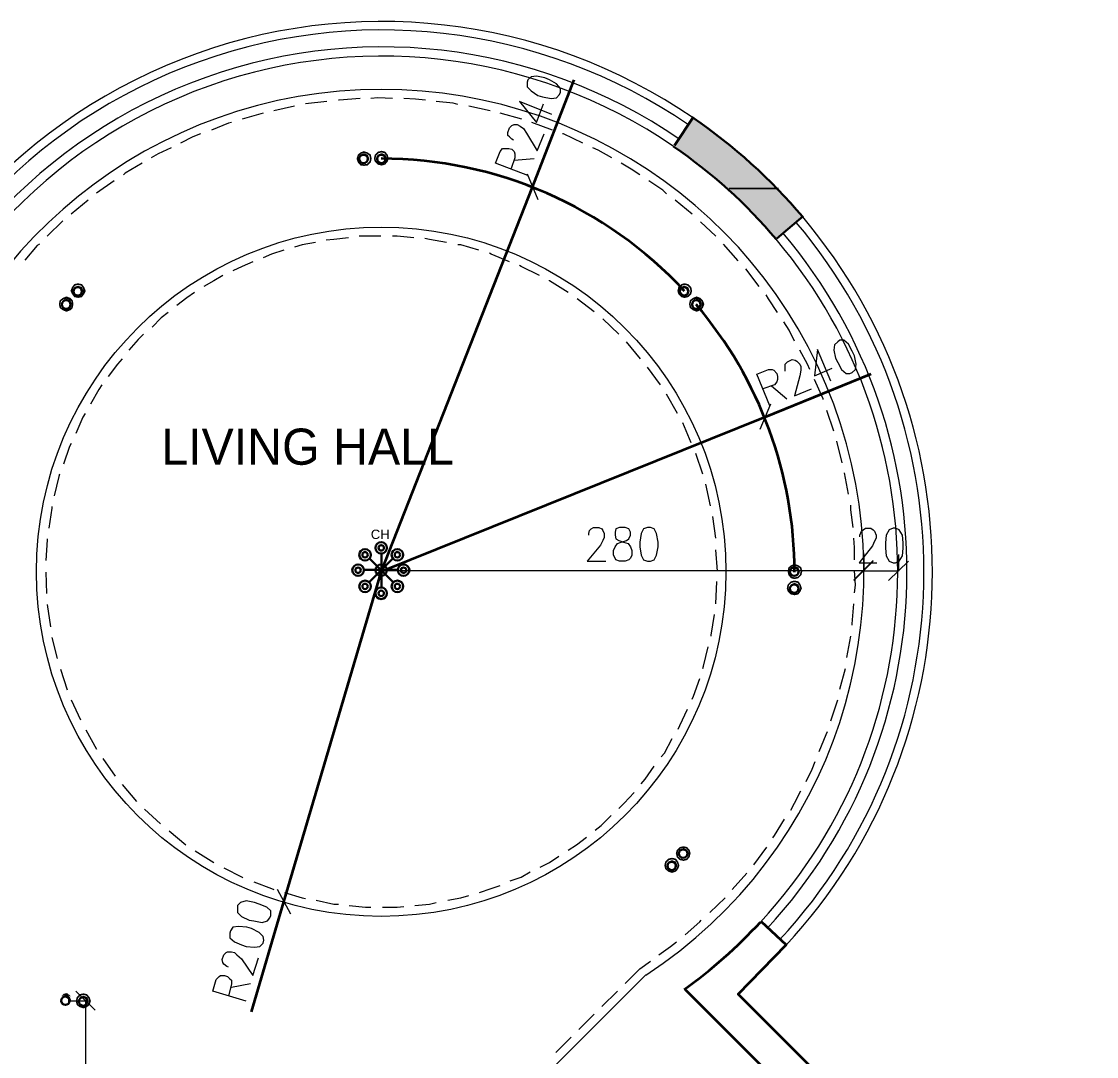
# Model space of a CAD drawing. Header units: millimetres. Extents: x 0 to 18511, y 19 to 17554.
# Drawn here: x 12262 to 18511, y 11536 to 17554 of the extents above; entities that cross this region are included whole.
import ezdxf

# ---------------------------------------------------------------- set-up
doc = ezdxf.new("R2010")
doc.units = ezdxf.units.MM
for name, color, linetype in [('PDF_A-COLUMN', 7, 'Continuous'), ('PDF_A-DIM-INT', 7, 'Continuous'), ('PDF_A-Wall', 7, 'Continuous'), ('PDF_c-ceiling', 7, 'Continuous'), ('PDF_DIM', 7, 'Continuous'), ('PDF_WA LL', 7, 'Continuous'), ('PDF_文字', 7, 'Continuous')]:
    doc.layers.add(name, color=color, linetype=linetype)
for name, color, linetype, true_color in [('PDF_A-COLUMN_HATCH', 8, 'Continuous', 0x767676), ('PDF_A-GLAZING', 151, 'Continuous', 0x7fbfff), ('PDF_A-LIGHTING', 133, 'Continuous', 0x6edddd), ('PDF_C-LIGHTING', 133, 'Continuous', 0x6edddd), ('PDF_celing doted', 30, 'Continuous', 0xff7f00)]:
    doc.layers.add(name, color=color, linetype=linetype, true_color=true_color)
doc.styles.add('PDF ArialMT', font='arial.ttf')
doc.styles.add('PDF Century Gothic', font='GOTHIC.TTF')

msp = doc.modelspace()

# ---------------------------------------------------------------- linework, layer by layer
at = {"layer": 'PDF_A-COLUMN', "lineweight": 30}
for points in [[(16169.2, 16999), (16057.2, 16833.4)], [(16652.8, 16291.6), (16805, 16421.4)]]:
    msp.add_lwpolyline(points, dxfattribs=at)
for radius, start, end in [(3199.3, 40.14952, 55.57437), (2997.9, 40.14954, 55.57436)]:
    msp.add_arc((14357.7, 14354.8), radius, start, end, dxfattribs=at)
at = {"layer": 'PDF_A-COLUMN_HATCH', "lineweight": 0}
msp.add_lwpolyline([(16661.7, 16582.6), (16375.1, 16582.6), (16661.7, 16582.6)], dxfattribs=at)
at = {"layer": 'PDF_A-COLUMN_HATCH', "transparency": 33554559}
for points in [[(16169.2, 16999), (16343.8, 16869.2), (16084.1, 16869.2)], [(16084.1, 16869.2), (16388.6, 16833.4), (16057.2, 16833.4)], [(16388.6, 16833.4), (16057.2, 16833.4), (16509.5, 16730.4)], [(16057.2, 16833.4), (16509.5, 16730.4), (16196, 16730.4)], [(16343.8, 16869.2), (16084.1, 16869.2), (16388.6, 16833.4)], [(16509.5, 16730.4), (16196, 16730.4), (16527.4, 16712.5)], [(16196, 16730.4), (16527.4, 16712.5), (16218.4, 16712.5)], [(16527.4, 16712.5), (16218.4, 16712.5), (16661.7, 16582.6)], [(16218.4, 16712.5), (16661.7, 16582.6), (16375.1, 16582.6)], [(16375.1, 16582.6), (16661.7, 16582.6), (16661.7, 16582.6)], [(16661.7, 16582.6), (16375.1, 16582.6), (16787.1, 16443.8)], [(16375.1, 16582.6), (16787.1, 16443.8), (16518.4, 16443.8)], [(16518.4, 16443.8), (16536.3, 16421.4), (16805, 16421.4)], [(16518.4, 16443.8), (16787.1, 16443.8), (16805, 16421.4)], [(16536.3, 16421.4), (16805, 16421.4), (16652.8, 16291.6)]]:
    msp.add_solid(points, dxfattribs=at)
at = {"layer": 'PDF_A-DIM-INT', "lineweight": 20}
for points in [[(15202, 16667.7), (15264.6, 16519.9)], [(16616.9, 15328.8), (16554.2, 15181.1)], [(14409.4, 14419.9), (14297.5, 14307.9)], [(17100.5, 14307.9), (17212.5, 14419.9)], [(17100.5, 14303.4), (17212.5, 14415.4)], [(17418.4, 14415.4), (17302, 14303.4)], [(13827.3, 12364.6), (13751.2, 12507.9)], [(12689.9, 11804.9), (12578, 11916.8)]]:
    msp.add_lwpolyline(points, dxfattribs=at)
at = {"layer": 'PDF_A-GLAZING', "lineweight": 0}
for radius, start, end in [(3199.4, 55.57434, 167.20093), (3150.1, 55.57434, 167.20093), (3051.6, 55.57434, 167.20094), (2997.9, 55.57433, 167.20093), (3150.1, -42.80274, 40.14954), (3199.4, -42.80274, 40.14954), (3051.6, -42.80274, 40.14954), (2997.9, -42.80273, 40.14954)]:
    msp.add_arc((14357.7, 14354.8), radius, start, end, dxfattribs=at)
at = {"layer": 'PDF_A-LIGHTING', "lineweight": 0, "const_width": 9.5}
for points in [[(14234.8, 16721.4), (14252.7, 16719.2), (14272.8, 16721.4), (14288.5, 16737.1), (14293, 16757.2), (14288.5, 16777.4), (14272.8, 16788.6), (14252.7, 16795.3), (14234.8, 16788.6), (14221.3, 16777.4), (14214.6, 16757.2), (14221.3, 16737.1)], [(14335.5, 16725.9), (14355.7, 16721.4), (14373.6, 16725.9), (14387, 16741.6), (14391.5, 16757.2), (14387, 16777.4), (14373.6, 16793.1), (14355.7, 16797.5), (14335.5, 16793.1), (14319.8, 16777.4), (14315.4, 16757.2), (14319.8, 16741.6)], [(16099.7, 15955.7), (16115.4, 15951.2), (16135.6, 15955.7), (16151.2, 15971.4), (16155.7, 15987.1), (16151.2, 16007.2), (16135.6, 16022.9), (16115.4, 16027.4), (16099.7, 16022.9), (16084.1, 16007.2), (16079.6, 15987.1), (16084.1, 15971.4)], [(16737.8, 14321.3), (16755.7, 14316.9), (16775.9, 14321.3), (16791.6, 14337), (16796, 14357.2), (16791.6, 14377.3), (16775.9, 14388.5), (16755.7, 14395.2), (16737.8, 14388.5), (16724.4, 14377.3), (16719.9, 14357.2), (16724.4, 14337)], [(16735.6, 14227.3), (16755.7, 14222.8), (16775.9, 14227.3), (16787.1, 14243), (16793.8, 14258.7), (16787.1, 14278.8), (16775.9, 14294.5), (16755.7, 14299), (16735.6, 14294.5), (16719.9, 14278.8), (16715.4, 14258.7), (16719.9, 14243)], [(16090.8, 12682.5), (16110.9, 12678), (16128.9, 12682.5), (16142.3, 12698.2), (16146.8, 12718.3), (16142.3, 12734), (16128.9, 12749.7), (16110.9, 12754.1), (16090.8, 12749.7), (16075.1, 12734), (16070.6, 12718.3), (16075.1, 12698.2)], [(16023.6, 12615.3), (16043.8, 12608.6), (16063.9, 12615.3), (16075.1, 12628.8), (16081.8, 12646.7), (16075.1, 12666.8), (16063.9, 12682.5), (16043.8, 12687), (16023.6, 12682.5), (16008, 12666.8), (16003.5, 12646.7), (16008, 12628.8)], [(12602.6, 11894.4), (12622.8, 11898.9), (12640.7, 11894.4), (12654.1, 11878.7), (12660.8, 11858.6), (12654.1, 11838.4), (12640.7, 11827.2), (12622.8, 11820.5), (12602.6, 11827.2), (12587, 11838.4), (12582.5, 11858.6), (12587, 11878.7)]]:
    msp.add_lwpolyline(points, close=True, dxfattribs=at)
at = {"layer": 'PDF_A-LIGHTING', "lineweight": 0}
msp.add_lwpolyline([(12501.9, 11894.4, 9.5, 9.5, 0), (12519.8, 11898.9, 12.7, 12.7, 0), (12539.9, 11894.4, 0, 0, 0), (12555.6, 11881, 0, 0, 0), (12560.1, 11863.1, 0, 0, 0), (12555.6, 11842.9, 0, 0, 0), (12539.9, 11827.2, 0, 0, 0), (12519.8, 11822.8, 0, 0, 0), (12501.9, 11827.2, 0, 0, 0), (12488.4, 11842.9, 0, 0, 0), (12481.7, 11863.1, 0, 0, 0), (12488.4, 11881, 0, 0, 0)], format="xyseb", close=True, dxfattribs=at)
at = {"layer": 'PDF_A-LIGHTING', "lineweight": 30}
for centre in [(14250.4, 16755), (14353.4, 16755), (12589.2, 15984.8), (16113.2, 15984.8), (12522, 15908.7), (16184.8, 15908.7), (16753.5, 14354.9), (16753.5, 14256.4), (16108.7, 12716.1), (16041.5, 12644.4), (12517.2, 11860.5), (12620.2, 11856.1)]:
    msp.add_circle(centre, 24.6, dxfattribs=at)
at = {"layer": 'PDF_A-LIGHTING', "transparency": 33554559}
for points in [[(14230.3, 16779.6), (14239.2, 16775.2), (14221.3, 16757.2)], [(14239.2, 16775.2), (14221.3, 16757.2), (14230.3, 16757.2)], [(14221.3, 16757.2), (14230.3, 16757.2), (14230.3, 16734.9)], [(14252.7, 16788.6), (14252.7, 16779.6), (14230.3, 16779.6)], [(14252.7, 16779.6), (14230.3, 16779.6), (14239.2, 16775.2)], [(14230.3, 16757.2), (14230.3, 16734.9), (14239.2, 16739.3)], [(14275.1, 16779.6), (14270.6, 16775.2), (14252.7, 16788.6)], [(14270.6, 16775.2), (14252.7, 16788.6), (14252.7, 16779.6)], [(14275.1, 16757.2), (14275.1, 16779.6), (14270.6, 16775.2)], [(14275.1, 16734.9), (14270.6, 16739.3), (14284, 16757.2)], [(14270.6, 16739.3), (14284, 16757.2), (14275.1, 16757.2)], [(14284, 16757.2), (14275.1, 16757.2), (14275.1, 16779.6)], [(14333.3, 16779.6), (14337.8, 16775.2), (14324.3, 16757.2)], [(14337.8, 16775.2), (14324.3, 16757.2), (14333.3, 16757.2)], [(14324.3, 16757.2), (14333.3, 16757.2), (14333.3, 16734.9)], [(14355.7, 16788.6), (14355.7, 16779.6), (14333.3, 16779.6)], [(14355.7, 16779.6), (14333.3, 16779.6), (14337.8, 16775.2)], [(14333.3, 16757.2), (14333.3, 16734.9), (14337.8, 16743.8)], [(14378.1, 16779.6), (14369.1, 16775.2), (14355.7, 16788.6)], [(14369.1, 16775.2), (14355.7, 16788.6), (14355.7, 16779.6)], [(14378.1, 16757.2), (14378.1, 16779.6), (14369.1, 16775.2)], [(14378.1, 16734.9), (14369.1, 16743.8), (14387, 16757.2)], [(14369.1, 16743.8), (14387, 16757.2), (14378.1, 16757.2)], [(14387, 16757.2), (14378.1, 16757.2), (14378.1, 16779.6)], [(14230.3, 16734.9), (14239.2, 16739.3), (14252.7, 16725.9)], [(14239.2, 16739.3), (14252.7, 16725.9), (14252.7, 16734.9)], [(14252.7, 16734.9), (14275.1, 16734.9), (14270.6, 16739.3)], [(14252.7, 16725.9), (14252.7, 16734.9), (14275.1, 16734.9)], [(14333.3, 16734.9), (14337.8, 16743.8), (14355.7, 16725.9)], [(14337.8, 16743.8), (14355.7, 16725.9), (14355.7, 16734.9)], [(14355.7, 16734.9), (14378.1, 16734.9), (14369.1, 16743.8)], [(14355.7, 16725.9), (14355.7, 16734.9), (14378.1, 16734.9)], [(12546.7, 15987.1), (12560.1, 15987.1), (12555.6, 16009.5)], [(12555.6, 16009.5), (12564.6, 16005), (12569, 16027.4)], [(12560.1, 15987.1), (12555.6, 16009.5), (12564.6, 16005)], [(12560.1, 15987.1), (12569, 15987.1), (12569, 16009.5)], [(12564.6, 16005), (12569, 16027.4), (12573.5, 16018.4)], [(12569, 16027.4), (12573.5, 16018.4), (12591.4, 16031.8)], [(12569, 16009.5), (12573.5, 16005), (12591.4, 16018.4)], [(12569, 15987.1), (12569, 16009.5), (12573.5, 16005)], [(12573.5, 16018.4), (12591.4, 16031.8), (12591.4, 16022.9)], [(12573.5, 16005), (12591.4, 16018.4), (12591.4, 16009.5)], [(12591.4, 16031.8), (12591.4, 16022.9), (12613.8, 16027.4)], [(12591.4, 16022.9), (12613.8, 16027.4), (12609.3, 16018.4)], [(12591.4, 16018.4), (12591.4, 16009.5), (12613.8, 16009.5)], [(12591.4, 16009.5), (12613.8, 16009.5), (12609.3, 16005)], [(12613.8, 16027.4), (12609.3, 16018.4), (12627.3, 16009.5)], [(12609.3, 16018.4), (12627.3, 16009.5), (12618.3, 16005)], [(12613.8, 16009.5), (12609.3, 16005), (12622.8, 15987.1)], [(12609.3, 16005), (12622.8, 15987.1), (12613.8, 15987.1)], [(12627.3, 16009.5), (12618.3, 16005), (12636.2, 15987.1)], [(12618.3, 16005), (12636.2, 15987.1), (12622.8, 15987.1)], [(16093, 16009.5), (16102, 16005), (16084.1, 15987.1)], [(16102, 16005), (16084.1, 15987.1), (16093, 15987.1)], [(16115.4, 16018.4), (16115.4, 16009.5), (16093, 16009.5)], [(16115.4, 16009.5), (16093, 16009.5), (16102, 16005)], [(16137.8, 16009.5), (16133.3, 16005), (16115.4, 16018.4)], [(16133.3, 16005), (16115.4, 16018.4), (16115.4, 16009.5)], [(16142.3, 15987.1), (16137.8, 16009.5), (16133.3, 16005)], [(16146.8, 15987.1), (16142.3, 15987.1), (16137.8, 16009.5)], [(12484, 15933.3), (12492.9, 15928.9), (12501.9, 15946.8)], [(12492.9, 15928.9), (12501.9, 15946.8), (12506.4, 15937.8)], [(12501.9, 15946.8), (12506.4, 15937.8), (12524.3, 15955.7)], [(12501.9, 15933.3), (12506.4, 15928.9), (12524.3, 15942.3)], [(12506.4, 15937.8), (12524.3, 15955.7), (12524.3, 15942.3)], [(12506.4, 15928.9), (12524.3, 15942.3), (12524.3, 15933.3)], [(12524.3, 15955.7), (12524.3, 15942.3), (12546.7, 15946.8)], [(12524.3, 15942.3), (12546.7, 15946.8), (12537.7, 15937.8)], [(12524.3, 15942.3), (12524.3, 15933.3), (12546.7, 15933.3)], [(12546.7, 15946.8), (12537.7, 15937.8), (12560.1, 15933.3)], [(12537.7, 15937.8), (12560.1, 15933.3), (12551.1, 15928.9)], [(12555.6, 15969.2), (12564.6, 15973.6), (12546.7, 15987.1)], [(12564.6, 15973.6), (12546.7, 15987.1), (12560.1, 15987.1)], [(12573.5, 15960.2), (12555.6, 15969.2), (12564.6, 15973.6)], [(12569, 15951.2), (12573.5, 15960.2), (12555.6, 15969.2)], [(12569, 15964.7), (12573.5, 15973.6), (12560.1, 15987.1)], [(12573.5, 15973.6), (12560.1, 15987.1), (12569, 15987.1)], [(12591.4, 15964.7), (12569, 15964.7), (12573.5, 15973.6)], [(12591.4, 15955.7), (12591.4, 15964.7), (12569, 15964.7)], [(12591.4, 15955.7), (12569, 15951.2), (12573.5, 15960.2)], [(12591.4, 15946.8), (12591.4, 15955.7), (12569, 15951.2)], [(12613.8, 15964.7), (12609.3, 15973.6), (12591.4, 15955.7)], [(12609.3, 15973.6), (12591.4, 15955.7), (12591.4, 15964.7)], [(12613.8, 15951.2), (12609.3, 15960.2), (12591.4, 15946.8)], [(12609.3, 15960.2), (12591.4, 15946.8), (12591.4, 15955.7)], [(12613.8, 15987.1), (12613.8, 15964.7), (12609.3, 15973.6)], [(12618.3, 15973.6), (12613.8, 15951.2), (12609.3, 15960.2)], [(12622.8, 15987.1), (12613.8, 15987.1), (12613.8, 15964.7)], [(12627.3, 15969.2), (12618.3, 15973.6), (12613.8, 15951.2)], [(12622.8, 15987.1), (12627.3, 15969.2), (12618.3, 15973.6)], [(12636.2, 15987.1), (12622.8, 15987.1), (12627.3, 15969.2)], [(16084.1, 15987.1), (16093, 15987.1), (16093, 15964.7)], [(16093, 15987.1), (16093, 15964.7), (16102, 15973.6)], [(16093, 15964.7), (16102, 15973.6), (16115.4, 15955.7)], [(16102, 15973.6), (16115.4, 15955.7), (16115.4, 15964.7)], [(16115.4, 15964.7), (16137.8, 15964.7), (16133.3, 15973.6)], [(16115.4, 15955.7), (16115.4, 15964.7), (16137.8, 15964.7)], [(16137.8, 15964.7), (16133.3, 15973.6), (16146.8, 15987.1)], [(16133.3, 15973.6), (16146.8, 15987.1), (16142.3, 15987.1)], [(16164.7, 15946.8), (16169.2, 15937.8), (16146.8, 15933.3)], [(16169.2, 15937.8), (16146.8, 15933.3), (16155.7, 15928.9)], [(16187.1, 15955.7), (16187.1, 15942.3), (16164.7, 15946.8)], [(16187.1, 15942.3), (16164.7, 15946.8), (16169.2, 15937.8)], [(16187.1, 15942.3), (16187.1, 15933.3), (16164.7, 15933.3)], [(16209.5, 15946.8), (16200.5, 15937.8), (16187.1, 15955.7)], [(16200.5, 15937.8), (16187.1, 15955.7), (16187.1, 15942.3)], [(16209.5, 15933.3), (16200.5, 15928.9), (16187.1, 15942.3)], [(16200.5, 15928.9), (16187.1, 15942.3), (16187.1, 15933.3)], [(16213.9, 15928.9), (16209.5, 15946.8), (16200.5, 15937.8)], [(16222.9, 15933.3), (16213.9, 15928.9), (16209.5, 15946.8)], [(12479.5, 15910.9), (12488.4, 15910.9), (12484, 15933.3)], [(12484, 15888.6), (12492.9, 15893), (12479.5, 15910.9)], [(12492.9, 15893), (12479.5, 15910.9), (12488.4, 15910.9)], [(12488.4, 15910.9), (12484, 15933.3), (12492.9, 15928.9)], [(12506.4, 15884.1), (12484, 15888.6), (12492.9, 15893)], [(12501.9, 15875.1), (12506.4, 15884.1), (12484, 15888.6)], [(12492.9, 15910.9), (12501.9, 15910.9), (12501.9, 15933.3)], [(12501.9, 15888.6), (12506.4, 15893), (12492.9, 15910.9)], [(12506.4, 15893), (12492.9, 15910.9), (12501.9, 15910.9)], [(12501.9, 15910.9), (12501.9, 15933.3), (12506.4, 15928.9)], [(12524.3, 15888.6), (12501.9, 15888.6), (12506.4, 15893)], [(12524.3, 15879.6), (12524.3, 15888.6), (12501.9, 15888.6)], [(12524.3, 15879.6), (12501.9, 15875.1), (12506.4, 15884.1)], [(12524.3, 15866.2), (12524.3, 15879.6), (12501.9, 15875.1)], [(12524.3, 15933.3), (12546.7, 15933.3), (12537.7, 15928.9)], [(12546.7, 15888.6), (12537.7, 15893), (12524.3, 15879.6)], [(12537.7, 15893), (12524.3, 15879.6), (12524.3, 15888.6)], [(12546.7, 15875.1), (12537.7, 15884.1), (12524.3, 15866.2)], [(12537.7, 15884.1), (12524.3, 15866.2), (12524.3, 15879.6)], [(12546.7, 15933.3), (12537.7, 15928.9), (12555.6, 15910.9)], [(12537.7, 15928.9), (12555.6, 15910.9), (12546.7, 15910.9)], [(12546.7, 15910.9), (12546.7, 15888.6), (12537.7, 15893)], [(12551.1, 15893), (12546.7, 15875.1), (12537.7, 15884.1)], [(12555.6, 15910.9), (12546.7, 15910.9), (12546.7, 15888.6)], [(12560.1, 15888.6), (12551.1, 15893), (12546.7, 15875.1)], [(12560.1, 15933.3), (12551.1, 15928.9), (12564.6, 15910.9)], [(12551.1, 15928.9), (12564.6, 15910.9), (12555.6, 15910.9)], [(12555.6, 15910.9), (12560.1, 15888.6), (12551.1, 15893)], [(12564.6, 15910.9), (12555.6, 15910.9), (12560.1, 15888.6)], [(16146.8, 15933.3), (16155.7, 15928.9), (16142.3, 15910.9)], [(16155.7, 15928.9), (16142.3, 15910.9), (16151.2, 15910.9)], [(16142.3, 15910.9), (16151.2, 15910.9), (16146.8, 15888.6)], [(16151.2, 15910.9), (16146.8, 15888.6), (16155.7, 15893)], [(16146.8, 15888.6), (16155.7, 15893), (16164.7, 15875.1)], [(16164.7, 15933.3), (16169.2, 15928.9), (16155.7, 15910.9)], [(16169.2, 15928.9), (16155.7, 15910.9), (16164.7, 15910.9)], [(16155.7, 15910.9), (16164.7, 15910.9), (16164.7, 15888.6)], [(16155.7, 15893), (16164.7, 15875.1), (16169.2, 15884.1)], [(16187.1, 15933.3), (16164.7, 15933.3), (16169.2, 15928.9)], [(16164.7, 15910.9), (16164.7, 15888.6), (16169.2, 15893)], [(16164.7, 15888.6), (16169.2, 15893), (16187.1, 15879.6)], [(16164.7, 15875.1), (16169.2, 15884.1), (16187.1, 15866.2)], [(16169.2, 15893), (16187.1, 15879.6), (16187.1, 15888.6)], [(16169.2, 15884.1), (16187.1, 15866.2), (16187.1, 15879.6)], [(16187.1, 15888.6), (16209.5, 15888.6), (16200.5, 15893)], [(16187.1, 15879.6), (16187.1, 15888.6), (16209.5, 15888.6)], [(16187.1, 15879.6), (16209.5, 15875.1), (16200.5, 15884.1)], [(16187.1, 15866.2), (16187.1, 15879.6), (16209.5, 15875.1)], [(16209.5, 15910.9), (16209.5, 15933.3), (16200.5, 15928.9)], [(16209.5, 15888.6), (16200.5, 15893), (16218.4, 15910.9)], [(16200.5, 15893), (16218.4, 15910.9), (16209.5, 15910.9)], [(16200.5, 15884.1), (16222.9, 15888.6), (16213.9, 15893)], [(16209.5, 15875.1), (16200.5, 15884.1), (16222.9, 15888.6)], [(16218.4, 15910.9), (16209.5, 15910.9), (16209.5, 15933.3)], [(16218.4, 15910.9), (16222.9, 15933.3), (16213.9, 15928.9)], [(16222.9, 15888.6), (16213.9, 15893), (16231.8, 15910.9)], [(16213.9, 15893), (16231.8, 15910.9), (16218.4, 15910.9)], [(16231.8, 15910.9), (16218.4, 15910.9), (16222.9, 15933.3)], [(16733.4, 14379.6), (16742.3, 14370.6), (16724.4, 14357.2)], [(16755.7, 14388.5), (16755.7, 14379.6), (16733.4, 14379.6)], [(16755.7, 14379.6), (16733.4, 14379.6), (16742.3, 14370.6)], [(16778.1, 14379.6), (16773.7, 14370.6), (16755.7, 14388.5)], [(16773.7, 14370.6), (16755.7, 14388.5), (16755.7, 14379.6)], [(16778.1, 14357.2), (16778.1, 14379.6), (16773.7, 14370.6)], [(16787.1, 14357.2), (16778.1, 14357.2), (16778.1, 14379.6)], [(16742.3, 14370.6), (16724.4, 14357.2), (16733.4, 14357.2)], [(16724.4, 14357.2), (16733.4, 14357.2), (16733.4, 14334.8)], [(16733.4, 14357.2), (16733.4, 14334.8), (16742.3, 14339.3)], [(16733.4, 14334.8), (16742.3, 14339.3), (16755.7, 14325.8)], [(16742.3, 14339.3), (16755.7, 14325.8), (16755.7, 14334.8)], [(16755.7, 14334.8), (16778.1, 14334.8), (16773.7, 14339.3)], [(16755.7, 14325.8), (16755.7, 14334.8), (16778.1, 14334.8)], [(16778.1, 14334.8), (16773.7, 14339.3), (16787.1, 14357.2)], [(16773.7, 14339.3), (16787.1, 14357.2), (16778.1, 14357.2)], [(16733.4, 14281), (16737.8, 14276.6), (16724.4, 14258.7)], [(16737.8, 14276.6), (16724.4, 14258.7), (16733.4, 14258.7)], [(16724.4, 14258.7), (16733.4, 14258.7), (16733.4, 14236.3)], [(16755.7, 14290), (16755.7, 14285.5), (16733.4, 14281)], [(16755.7, 14285.5), (16733.4, 14281), (16737.8, 14276.6)], [(16733.4, 14258.7), (16733.4, 14236.3), (16737.8, 14245.2)], [(16778.1, 14281), (16769.2, 14276.6), (16755.7, 14290)], [(16769.2, 14276.6), (16755.7, 14290), (16755.7, 14285.5)], [(16778.1, 14258.7), (16778.1, 14281), (16769.2, 14276.6)], [(16778.1, 14236.3), (16769.2, 14245.2), (16787.1, 14258.7)], [(16769.2, 14245.2), (16787.1, 14258.7), (16778.1, 14258.7)], [(16787.1, 14258.7), (16778.1, 14258.7), (16778.1, 14281)], [(16733.4, 14236.3), (16737.8, 14245.2), (16755.7, 14227.3)], [(16737.8, 14245.2), (16755.7, 14227.3), (16755.7, 14236.3)], [(16755.7, 14236.3), (16778.1, 14236.3), (16769.2, 14245.2)], [(16755.7, 14227.3), (16755.7, 14236.3), (16778.1, 14236.3)], [(16110.9, 12749.7), (16110.9, 12740.7), (16088.6, 12736.2)], [(16133.3, 12736.2), (16124.4, 12731.7), (16110.9, 12749.7)], [(16124.4, 12731.7), (16110.9, 12749.7), (16110.9, 12740.7)], [(16088.6, 12736.2), (16093, 12731.7), (16079.6, 12718.3)], [(16093, 12731.7), (16079.6, 12718.3), (16088.6, 12718.3)], [(16079.6, 12718.3), (16088.6, 12718.3), (16088.6, 12695.9)], [(16110.9, 12740.7), (16088.6, 12736.2), (16093, 12731.7)], [(16088.6, 12718.3), (16088.6, 12695.9), (16093, 12700.4)], [(16088.6, 12695.9), (16093, 12700.4), (16110.9, 12687)], [(16093, 12700.4), (16110.9, 12687), (16110.9, 12691.4)], [(16110.9, 12691.4), (16133.3, 12695.9), (16124.4, 12700.4)], [(16110.9, 12687), (16110.9, 12691.4), (16133.3, 12695.9)], [(16133.3, 12718.3), (16133.3, 12736.2), (16124.4, 12731.7)], [(16133.3, 12695.9), (16124.4, 12700.4), (16142.3, 12718.3)], [(16124.4, 12700.4), (16142.3, 12718.3), (16133.3, 12718.3)], [(16142.3, 12718.3), (16133.3, 12718.3), (16133.3, 12736.2)], [(16021.4, 12669.1), (16025.9, 12664.6), (16012.4, 12646.7)], [(16025.9, 12664.6), (16012.4, 12646.7), (16021.4, 12646.7)], [(16012.4, 12646.7), (16021.4, 12646.7), (16021.4, 12624.3)], [(16043.8, 12678), (16043.8, 12669.1), (16021.4, 12669.1)], [(16043.8, 12669.1), (16021.4, 12669.1), (16025.9, 12664.6)], [(16021.4, 12646.7), (16021.4, 12624.3), (16025.9, 12633.2)], [(16021.4, 12624.3), (16025.9, 12633.2), (16043.8, 12615.3)], [(16025.9, 12633.2), (16043.8, 12615.3), (16043.8, 12624.3)], [(16066.2, 12669.1), (16057.2, 12664.6), (16043.8, 12678)], [(16057.2, 12664.6), (16043.8, 12678), (16043.8, 12669.1)], [(16043.8, 12624.3), (16066.2, 12624.3), (16057.2, 12633.2)], [(16043.8, 12615.3), (16043.8, 12624.3), (16066.2, 12624.3)], [(16066.2, 12646.7), (16066.2, 12669.1), (16057.2, 12664.6)], [(16066.2, 12624.3), (16057.2, 12633.2), (16075.1, 12646.7)], [(16057.2, 12633.2), (16075.1, 12646.7), (16066.2, 12646.7)], [(16075.1, 12646.7), (16066.2, 12646.7), (16066.2, 12669.1)], [(12488.4, 11863.1), (12497.4, 11863.1), (12497.4, 11885.5)], [(12497.4, 11885.5), (12506.4, 11876.5), (12519.8, 11894.4)], [(12497.4, 11863.1), (12497.4, 11885.5), (12506.4, 11876.5)], [(12506.4, 11876.5), (12519.8, 11894.4), (12519.8, 11885.5)], [(12519.8, 11894.4), (12519.8, 11885.5), (12542.2, 11885.5)], [(12519.8, 11885.5), (12542.2, 11885.5), (12537.7, 11876.5)], [(12542.2, 11885.5), (12537.7, 11876.5), (12551.1, 11863.1)], [(12537.7, 11876.5), (12551.1, 11863.1), (12542.2, 11863.1)], [(12591.4, 11858.6), (12600.4, 11858.6), (12600.4, 11881)], [(12600.4, 11881), (12604.9, 11876.5), (12622.8, 11889.9)], [(12600.4, 11858.6), (12600.4, 11881), (12604.9, 11876.5)], [(12604.9, 11876.5), (12622.8, 11889.9), (12622.8, 11881)], [(12622.8, 11889.9), (12622.8, 11881), (12645.2, 11881)], [(12622.8, 11881), (12645.2, 11881), (12636.2, 11876.5)], [(12645.2, 11881), (12636.2, 11876.5), (12654.1, 11858.6)], [(12636.2, 11876.5), (12654.1, 11858.6), (12645.2, 11858.6)], [(12497.4, 11840.7), (12506.4, 11845.2), (12488.4, 11863.1)], [(12506.4, 11845.2), (12488.4, 11863.1), (12497.4, 11863.1)], [(12519.8, 11840.7), (12497.4, 11840.7), (12506.4, 11845.2)], [(12519.8, 11831.7), (12519.8, 11840.7), (12497.4, 11840.7)], [(12542.2, 11840.7), (12537.7, 11845.2), (12519.8, 11831.7)], [(12537.7, 11845.2), (12519.8, 11831.7), (12519.8, 11840.7)], [(12542.2, 11863.1), (12542.2, 11840.7), (12537.7, 11845.2)], [(12551.1, 11863.1), (12542.2, 11863.1), (12542.2, 11840.7)], [(12600.4, 11836.2), (12604.9, 11845.2), (12591.4, 11858.6)], [(12604.9, 11845.2), (12591.4, 11858.6), (12600.4, 11858.6)], [(12622.8, 11836.2), (12600.4, 11836.2), (12604.9, 11845.2)], [(12622.8, 11827.2), (12622.8, 11836.2), (12600.4, 11836.2)], [(12645.2, 11836.2), (12636.2, 11845.2), (12622.8, 11827.2)], [(12636.2, 11845.2), (12622.8, 11827.2), (12622.8, 11836.2)], [(12645.2, 11858.6), (12645.2, 11836.2), (12636.2, 11845.2)], [(12654.1, 11858.6), (12645.2, 11858.6), (12645.2, 11836.2)]]:
    msp.add_solid(points, dxfattribs=at)
at = {"layer": 'PDF_A-Wall', "lineweight": 35}
msp.add_lwpolyline([(16119.9, 11925.8), (18228.9, 9816.7), (16119.9, 7712.2), (16119.9, 7627.1), (16321.4, 7627.1), (16863.2, 8168.9), (18511, 9816.7), (16428.9, 11898.9), (16706.5, 12185.5), (16563.2, 12319.8)], dxfattribs=at)
msp.add_arc((14357.7, 14354.8), 2997.9, -54.12964, -42.80273, dxfattribs=at)
at = {"layer": 'PDF_c-ceiling', "lineweight": 0}
msp.add_lwpolyline([(15891.6, 12008.9, 1.589352), (11561.5, 14621.4), (11682.4, 14621.4), (11682.4, 14124.3), (8879.4, 14124.3), (8879.4, 14527.3), (7473.4, 14527.3)], format="xyb", dxfattribs=at)
msp.add_lwpolyline([(1706, 14527.3), (300, 14527.3), (300, 4416.6), (8400.3, 4416.6), (8400.3, 5916.6), (8798.8, 5916.6), (8798.8, 4018), (1701.5, 4018), (1701.5, 3516.5), (1303, 3516.5), (1303, 2518), (8798.8, 2518), (8798.8, 1716.5), (9980.9, 1716.5), (9980.9, 5916.6), (13675, 5916.6), (13675, 9794.3), (15891.5, 12010.8)], dxfattribs=at)
msp.add_circle((14353.2, 14354.8), 2003.8, dxfattribs=at)
at = {"layer": 'PDF_C-LIGHTING', "lineweight": 30}
for points in [[(14355.7, 14464.6), (14355.7, 14263.1)], [(14422.8, 14433.3), (14284, 14294.5)], [(14284, 14433.3), (14422.8, 14294.5)], [(14454.2, 14366.1), (14257.2, 14366.1)]]:
    msp.add_lwpolyline(points, dxfattribs=at)
for centre, radius in [((14353.2, 14493.6), 33.6), ((14353.2, 14493.6), 15.7), ((14259.2, 14453.3), 33.6), ((14259.2, 14453.3), 15.7), ((14447.2, 14453.3), 33.6), ((14447.2, 14453.3), 15.7), ((14218.9, 14363.7), 33.6), ((14218.9, 14363.7), 15.7), ((14353.2, 14363.7), 33.6), ((14483.1, 14363.7), 33.6), ((14483.1, 14363.7), 15.7), ((14259.2, 14269.7), 33.6), ((14259.2, 14269.7), 15.7), ((14353.2, 14229.4), 33.6), ((14447.2, 14269.7), 33.6), ((14447.2, 14269.7), 15.7), ((14353.2, 14229.4), 15.7)]:
    msp.add_circle(centre, radius, dxfattribs=at)
at = {"layer": 'PDF_celing doted', "lineweight": 20}
for points in [[(13849.7, 17061.7), (13728.8, 17034.9)], [(14037.7, 17088.6), (13912.4, 17075.2)], [(14230.3, 17106.5), (14109.4, 17097.6), (14104.9, 17097.6)], [(14418.4, 17106.5), (14333.3, 17111), (14293, 17106.5)], [(14610.9, 17097.6), (14552.7, 17102), (14485.5, 17106.5)], [(14799, 17070.7), (14772.1, 17079.6), (14673.6, 17088.6)], [(14987, 17034.9), (14861.7, 17061.7)], [(13666.1, 17021.4), (13545.2, 16985.6)], [(15170.6, 16985.6), (15045.2, 17021.4)], [(13482.5, 16967.7), (13464.6, 16963.2), (13366.1, 16922.9)], [(15349.7, 16922.9), (15228.8, 16967.7)], [(13303.4, 16900.5), (13258.6, 16882.6), (13187, 16846.8)], [(15524.4, 16846.8), (15412.4, 16900.5), (15407.9, 16900.5)], [(13133.2, 16819.9), (13057.1, 16784.1), (13016.8, 16761.7)], [(15694.5, 16761.7), (15613.9, 16806.5), (15582.6, 16819.9)], [(12963.1, 16730.4), (12864.6, 16672.2), (12855.6, 16663.2)], [(15855.7, 16663.2), (15806.5, 16694.6), (15748.2, 16730.4)], [(12801.9, 16627.4), (12698.9, 16555.7)], [(16012.4, 16551.3), (15990, 16573.7), (15909.4, 16627.4)], [(12649.6, 16515.4), (12551.1, 16434.8)], [(16160.2, 16434.8), (16061.7, 16515.4)], [(12501.9, 16394.5), (12412.3, 16305)], [(16299, 16305), (16209.5, 16390.1)], [(12367.5, 16260.2), (12354.1, 16251.3), (12282.5, 16166.2)], [(13970.6, 16269.2), (13894.5, 16255.7), (13849.7, 16242.3)], [(14163.1, 16296), (14078, 16287.1), (14033.3, 16282.6)], [(14351.2, 16305), (14261.6, 16305), (14225.8, 16305)], [(14543.7, 16296), (14445.2, 16305), (14418.4, 16305)], [(14731.8, 16269.2), (14633.3, 16287.1), (14606.4, 16291.6)], [(14919.9, 16224.4), (14816.9, 16255.7), (14799, 16255.7)], [(16428.9, 16161.7), (16343.8, 16260.2)], [(13787, 16224.4), (13715.3, 16202), (13666.1, 16179.6)], [(15099, 16157.2), (14991.5, 16202), (14982.6, 16206.5)], [(13607.9, 16157.2), (13545.2, 16130.4), (13491.5, 16103.5)], [(15273.6, 16076.6), (15166.1, 16130.4), (15157.2, 16134.8)], [(13433.2, 16076.6), (13379.5, 16045.3), (13321.3, 16013.9)], [(16549.8, 16013.9), (16473.6, 16116.9)], [(15439.3, 15978.1), (15331.8, 16045.3), (15331.8, 16049.8)], [(13267.6, 15978.1), (13222.8, 15946.8), (13164.6, 15902)], [(15591.5, 15866.2), (15493, 15942.3)], [(16657.2, 15861.7), (16603.5, 15942.3), (16590.1, 15964.7)], [(13115.3, 15861.7), (13075, 15830.3), (13021.3, 15776.6)], [(15734.8, 15736.3), (15640.8, 15825.9)], [(16755.7, 15696), (16724.4, 15758.7), (16693.1, 15808)], [(12972, 15736.3), (12940.7, 15705), (12887, 15642.3)], [(15860.2, 15593), (15779.6, 15691.5)], [(16845.3, 15530.3), (16831.9, 15561.7), (16787.1, 15642.3)], [(12846.7, 15593), (12819.8, 15561.7), (12766.1, 15490)], [(15976.6, 15440.8), (15900.5, 15543.8)], [(12730.2, 15440.8), (12712.3, 15413.9), (12663.1, 15328.8)], [(16921.4, 15355.7), (16921.4, 15360.2), (16872.2, 15472.1)], [(16075.1, 15275.1), (16012.4, 15387.1)], [(12631.7, 15275.1), (12618.3, 15252.7), (12578, 15158.7)], [(16984.1, 15172.1), (16943.8, 15293)], [(16155.7, 15105), (16106.5, 15221.4)], [(12551.1, 15100.5), (12542.2, 15082.6), (12506.4, 14979.6)], [(17033.4, 14988.5), (17002, 15113.9)], [(16222.9, 14921.4), (16182.6, 15042.3)], [(12484, 14921.4), (12479.5, 14907.9), (12452.6, 14796)], [(17069.2, 14804.9), (17046.8, 14930.3)], [(16267.7, 14737.8), (16240.8, 14863.2)], [(12439.2, 14733.3), (12439.2, 14724.3), (12421.3, 14607.9)], [(17096, 14612.4), (17082.6, 14715.4), (17082.6, 14742.3)], [(16299, 14549.7), (16281.1, 14675.1)], [(12412.3, 14545.2), (12412.3, 14540.8), (12403.4, 14419.9)], [(17105, 14424.3), (17105, 14496), (17100.5, 14549.7)], [(16308, 14357.2), (16299, 14482.5)], [(12403.4, 14352.7), (12407.8, 14227.3)], [(17105, 14231.8), (17109.5, 14276.6), (17105, 14361.6)], [(16299, 14169.1), (16303.5, 14299)], [(12412.3, 14164.6), (12430.2, 14034.8)], [(17091.6, 14043.7), (17091.6, 14052.7), (17100.5, 14169.1)], [(16272.1, 13981), (16272.1, 13985.5), (16290.1, 14106.4)], [(12439.2, 13972.1), (12470.5, 13851.2)], [(17060.2, 13855.7), (17082.6, 13981)], [(16222.9, 13793), (16227.4, 13806.4), (16254.2, 13918.3)], [(12488.4, 13788.5), (12528.7, 13667.6)], [(17019.9, 13672.1), (17051.3, 13793)], [(16160.2, 13613.9), (16169.2, 13631.8), (16205, 13734.8)], [(12551.1, 13609.4), (12604.9, 13493)], [(16966.2, 13488.5), (17006.5, 13609.4)], [(16079.6, 13439.2), (16088.6, 13461.6), (16133.3, 13555.7)], [(12636.2, 13434.8), (12698.9, 13322.8)], [(15981.1, 13278), (15999, 13300.4), (16043.8, 13385.5)], [(16899, 13309.4), (16939.3, 13407.9), (16948.3, 13425.8)], [(12734.7, 13269.1), (12806.4, 13166.1)], [(16822.9, 13134.7), (16858.7, 13206.4), (16876.6, 13251.2)], [(15864.7, 13121.3), (15887.1, 13148.2), (15940.8, 13224.3)], [(12846.7, 13116.8), (12931.7, 13018.3)], [(15734.8, 12978), (15766.2, 13009.4), (15824.4, 13072.1)], [(16733.4, 12969.1), (16755.7, 13009.4), (16791.6, 13081)], [(12976.5, 12973.5), (13070.6, 12888.5)], [(15596, 12852.6), (15631.8, 12879.5), (15690, 12937.7)], [(16630.4, 12807.9), (16639.3, 12821.3), (16697.5, 12915.3)], [(13119.8, 12848.2), (13218.3, 12767.6)], [(15439.3, 12736.2), (15488.5, 12767.6), (15546.7, 12812.3)], [(16518.4, 12651.1), (16594.5, 12754.1)], [(13272.1, 12731.7), (13379.5, 12664.6)], [(15278.1, 12637.7), (15331.8, 12664.6), (15385.5, 12700.4)], [(13437.7, 12633.2), (13545.2, 12579.5), (13549.7, 12575)], [(15103.5, 12557.1), (15166.1, 12579.5), (15219.9, 12610.8)], [(16393, 12507.9), (16478.1, 12601.9)], [(13612.4, 12552.6), (13715.3, 12512.3), (13728.8, 12507.9)], [(14924.3, 12489.9), (14991.5, 12512.3), (15045.2, 12530.2)], [(13791.5, 12489.9), (13894.5, 12458.6), (13912.4, 12454.1)], [(13975.1, 12445.2), (14078, 12422.8), (14104.9, 12422.8)], [(14740.8, 12445.2), (14816.9, 12458.6), (14861.7, 12472)], [(16263.2, 12373.5), (16352.7, 12458.6)], [(14167.6, 12413.8), (14261.6, 12404.9), (14293, 12404.9)], [(14360.1, 12404.9), (14445.2, 12404.9), (14485.5, 12409.3)], [(14548.2, 12413.8), (14633.3, 12422.8), (14673.6, 12431.7)], [(16119.9, 12243.7), (16205, 12319.8), (16213.9, 12328.7)], [(15967.7, 12127.2), (16034.8, 12176.5), (16070.6, 12203.4)], [(15770.6, 11961.6), (15855.7, 12046.7), (15918.4, 12091.4)], [(15725.9, 11916.8), (15636.3, 11827.2)], [(15591.5, 11782.5), (15502, 11692.9)], [(15457.2, 11648.1), (15367.6, 11558.6)]]:
    msp.add_lwpolyline(points, dxfattribs=at)
at = {"layer": 'PDF_DIM', "lineweight": 9}
for points in [[(15560.2, 14567.6), (15560.2, 14576.6), (15564.7, 14594.5), (15573.6, 14603.4), (15587, 14612.4), (15618.4, 14612.4), (15636.3, 14603.4), (15640.8, 14594.5), (15649.7, 14576.6), (15649.7, 14554.2), (15640.8, 14536.3), (15627.3, 14509.4), (15551.2, 14415.4), (15658.7, 14415.4)], [(17136.3, 14558.7), (17136.3, 14567.6), (17145.3, 14590), (17154.3, 14599), (17167.7, 14607.9), (17199, 14607.9), (17212.5, 14599), (17221.4, 14590), (17230.4, 14567.6), (17230.4, 14549.7), (17221.4, 14531.8), (17208, 14504.9), (17131.9, 14406.4), (17234.9, 14406.4)]]:
    msp.add_lwpolyline(points, dxfattribs=at)
for points in [[(15739.3, 14612.4), (15716.9, 14603.4), (15712.4, 14585.5), (15712.4, 14567.6), (15716.9, 14545.2), (15734.8, 14536.3), (15761.7, 14527.3), (15788.5, 14518.4), (15802, 14500.5), (15810.9, 14478.1), (15810.9, 14451.2), (15802, 14433.3), (15793, 14424.3), (15770.6, 14415.4), (15739.3, 14415.4), (15716.9, 14424.3), (15712.4, 14433.3), (15703.5, 14451.2), (15703.5, 14478.1), (15712.4, 14500.5), (15725.9, 14518.4), (15748.2, 14527.3), (15779.6, 14536.3), (15793, 14545.2), (15802, 14567.6), (15802, 14585.5), (15793, 14603.4), (15770.6, 14612.4)], [(15900.5, 14612.4), (15878.1, 14603.4), (15864.7, 14576.6), (15855.7, 14527.3), (15855.7, 14500.5), (15864.7, 14451.2), (15878.1, 14424.3), (15900.5, 14415.4), (15918.4, 14415.4), (15940.8, 14424.3), (15954.2, 14451.2), (15963.2, 14500.5), (15963.2, 14527.3), (15954.2, 14576.6), (15940.8, 14603.4), (15918.4, 14612.4)], [(17328.9, 14607.9), (17306.5, 14599), (17288.6, 14567.6), (17284.1, 14522.8), (17284.1, 14491.5), (17288.6, 14446.7), (17306.5, 14415.4), (17328.9, 14406.4), (17342.3, 14406.4), (17364.7, 14415.4), (17382.6, 14446.7), (17387.1, 14491.5), (17387.1, 14522.8), (17382.6, 14567.6), (17364.7, 14599), (17342.3, 14607.9)]]:
    msp.add_lwpolyline(points, close=True, dxfattribs=at)
at = {"layer": 'PDF_DIM', "lineweight": 0}
for points in [[(14355.7, 14455.7), (14355.7, 14361.6), (17158.7, 14361.6), (17158.7, 14464.6)], [(17158.7, 14455.7), (17158.7, 14357.2), (17154.3, 14357.2)], [(17360.2, 14455.7), (17360.2, 14357.2), (17158.7, 14357.2)], [(12533.2, 10013.8), (12636.2, 10013.8), (12636.2, 11858.6), (12533.2, 11858.6)]]:
    msp.add_lwpolyline(points, dxfattribs=at)
at = {"layer": 'PDF_WA LL', "lineweight": 35}
for points in [[(13598.9, 11795.9), (13787, 12436.2), (14355.7, 14357.2), (15233.3, 16591.6), (15475.1, 17214)], [(17199, 15503.5), (16585.6, 15252.7), (14360.1, 14357.2)]]:
    msp.add_lwpolyline(points, dxfattribs=at)
at = {"layer": 'PDF_WA LL', "lineweight": 9}
for points in [[(15202, 17200.5), (15202, 17173.7), (15224.3, 17151.3), (15264.6, 17124.4), (15291.5, 17115.5), (15340.8, 17106.5), (15372.1, 17111), (15390, 17128.9), (15394.5, 17142.3), (15394.5, 17164.7), (15372.1, 17191.6), (15331.8, 17214), (15304.9, 17227.4), (15255.7, 17236.4), (15224.3, 17231.9), (15206.4, 17214)], [(17006.5, 15691.5), (16988.6, 15673.6), (16984.1, 15642.3), (16993.1, 15597.5), (17006.5, 15570.6), (17028.9, 15530.3), (17055.7, 15508), (17078.1, 15508), (17091.6, 15512.4), (17109.5, 15530.3), (17114, 15561.7), (17105, 15610.9), (17091.6, 15637.8), (17069.2, 15678.1), (17042.3, 15700.5), (17019.9, 15700.5)], [(13518.3, 12400.4), (13518.3, 12373.5), (13540.7, 12351.1), (13585.5, 12328.7), (13612.4, 12324.3), (13661.6, 12315.3), (13693, 12324.3), (13706.4, 12342.2), (13710.9, 12355.6), (13710.9, 12382.5), (13688.5, 12404.9), (13643.7, 12422.8), (13616.8, 12431.7), (13567.6, 12440.7), (13536.2, 12431.7), (13518.3, 12413.8)], [(13473.5, 12252.6), (13473.5, 12225.8), (13500.4, 12203.4), (13540.7, 12185.5), (13567.6, 12176.5), (13616.8, 12172), (13648.2, 12176.5), (13666.1, 12194.4), (13670.6, 12212.3), (13666.1, 12234.7), (13643.7, 12257.1), (13598.9, 12279.5), (13572.1, 12288.4), (13522.8, 12292.9), (13491.5, 12288.4), (13478, 12266.1)]]:
    msp.add_lwpolyline(points, close=True, dxfattribs=at)
for points in [[(15345.2, 17012.5), (15157.2, 17088.6), (15255.7, 16967.7), (15296, 17075.2)], [(15121.4, 16864.7), (15112.4, 16869.2), (15099, 16882.6), (15090, 16891.6), (15090, 16909.5), (15099, 16936.4), (15112.4, 16949.8), (15125.8, 16954.3), (15143.7, 16954.3), (15161.7, 16945.3), (15179.6, 16931.9), (15197.5, 16905), (15260.2, 16802), (15300.5, 16900.5)], [(15206.4, 16658.7), (15018.4, 16730.4), (15045.2, 16797.5), (15058.7, 16815.5), (15072.1, 16815.5), (15094.5, 16815.5), (15112.4, 16811), (15125.8, 16797.5), (15130.3, 16784.1), (15130.3, 16761.7), (15107.9, 16699)], [(15125.8, 16748.3), (15242.3, 16757.2)], [(16966.2, 15463.2), (16890.1, 15646.8), (16872.2, 15494.5), (16975.1, 15539.3)], [(16702, 15521.4), (16702, 15530.3), (16702, 15548.3), (16702, 15561.7), (16715.4, 15575.1), (16742.3, 15588.6), (16760.2, 15584.1), (16769.2, 15579.6), (16787.1, 15561.7), (16791.6, 15548.3), (16791.6, 15525.9), (16787.1, 15494.5), (16755.7, 15378.1), (16854.3, 15418.4)], [(16612.5, 15319.9), (16536.3, 15503.5), (16603.5, 15530.3), (16625.9, 15530.3), (16634.8, 15525.9), (16652.8, 15508), (16657.2, 15490), (16657.2, 15472.1), (16652.8, 15458.7), (16639.3, 15440.8), (16572.2, 15418.4)], [(16621.4, 15436.3), (16711, 15360.2)], [(13464.6, 12055.6), (13455.6, 12060.1), (13437.7, 12073.5), (13433.2, 12082.5), (13428.8, 12100.4), (13437.7, 12127.2), (13451.2, 12140.7), (13460.1, 12145.2), (13482.5, 12145.2), (13500.4, 12140.7), (13513.8, 12127.2), (13540.7, 12104.9), (13607.9, 12006.4), (13639.2, 12109.3)], [(13567.6, 11858.6), (13375, 11916.8), (13392.9, 11984), (13410.9, 12001.9), (13419.8, 12006.4), (13442.2, 12006.4), (13460.1, 12001.9), (13473.5, 11988.4), (13482.5, 11979.5), (13482.5, 11957.1), (13464.6, 11889.9)], [(13482.5, 11939.2), (13594.4, 11961.6)]]:
    msp.add_lwpolyline(points, dxfattribs=at)
at = {"layer": 'PDF_WA LL', "lineweight": 35}
for centre, radius, start, end in [((14353.2, 14354.8), 2402.3, 42.79725, 90), ((14357.7, 14354.8), 2397.8, -0.06042, 40.38574)]:
    msp.add_arc(centre, radius, start, end, dxfattribs=at)

# ---------------------------------------------------------------- texts
at = {"layer": 'PDF_文字', "attachment_point": 4}
for s, insert, char_height, style in [('LIVING HALL', (13074.7, 15080.5), 209.991, 'PDF Century Gothic'), ('CH', (14292.7, 14572), 54.31, 'PDF ArialMT')]:
    msp.add_mtext(s, dxfattribs=dict(at, insert=insert, char_height=char_height, style=style))

doc.saveas('drawing.dxf')
